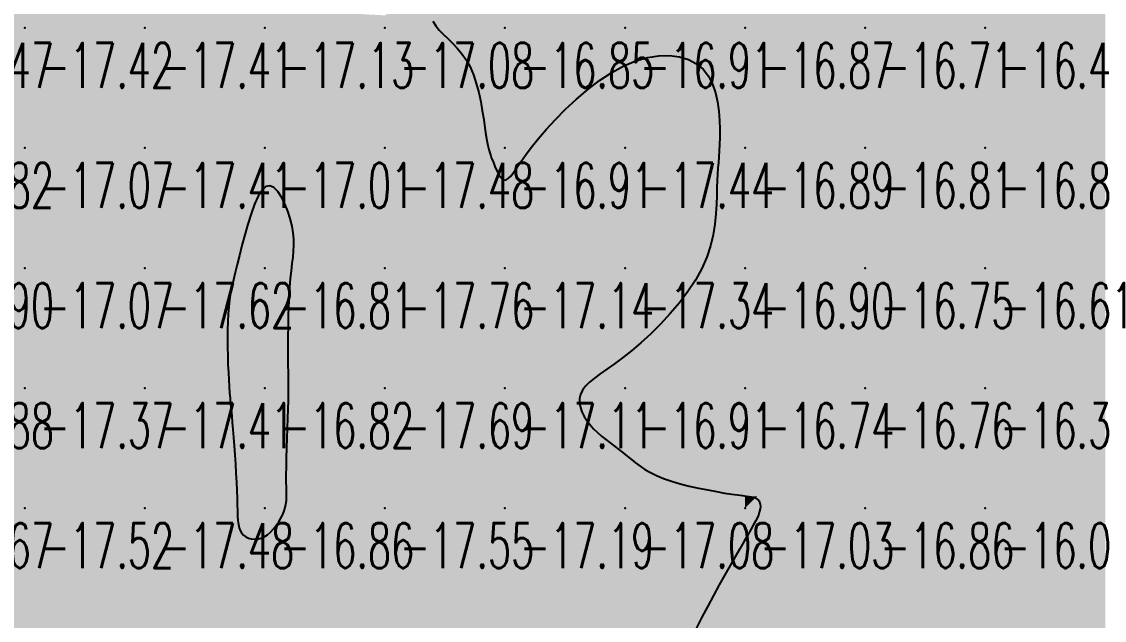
# Model space of a CAD drawing. Header units: millimetres. Extents: x 88261 to 90953, y 390274 to 392322.
# Drawn here: x 89400 to 89490.2, y 391417.9 to 391467.8 of the extents above; entities that cross this region are included whole.
import ezdxf
from ezdxf.enums import TextEntityAlignment as Align

# ---------------------------------------------------------------- set-up
doc = ezdxf.new("R2010")
doc.units = ezdxf.units.MM
doc.header["$LTSCALE"] = 25
for name, color, linetype in [('CN_03_00', 7, 'Continuous'), ('COTEAlt', 7, 'Continuous'), ('TN_COLORIAGE', 7, 'Continuous')]:
    doc.layers.add(name, color=color, linetype=linetype)
doc.styles.add('Simplex 1.0', font='Simplex.shx', dxfattribs={"width": 0.99, "height": 2.5})
doc.styles.get("Standard").update_dxf_attribs({"font": 'times.ttf'})

# ---------------------------------------------------------------- blocks, each defined once
blk = doc.blocks.new('COTE')
at = {"color": 0}
blk.add_point((0, 0), dxfattribs=at)
at = {"layer": 'COTEAlt'}
blk.add_attdef('ALT', text='', height=3.75, dxfattribs=at).set_placement((1.25, -1.25), align=Align.TOP_LEFT)

msp = doc.modelspace()

# ---------------------------------------------------------------- linework, layer by layer
at = {"layer": 'CN_03_00', "elevation": -17, "flags": 128}
msp.add_lwpolyline([(89434.252, 391467.797), (89434.482, 391467.425), (89434.769, 391467.065), (89435.105, 391466.711), (89435.475, 391466.349), (89435.864, 391465.967), (89436.259, 391465.553), (89436.647, 391465.093), (89437.012, 391464.577), (89437.341, 391463.991), (89437.623, 391463.329), (89437.86, 391462.608), (89438.058, 391461.851), (89438.224, 391461.081), (89438.361, 391460.323), (89438.476, 391459.597), (89438.575, 391458.929), (89438.664, 391458.341), (89438.746, 391457.85), (89438.825, 391457.446), (89438.902, 391457.112), (89438.979, 391456.833), (89439.057, 391456.593), (89439.138, 391456.374), (89439.224, 391456.161), (89439.316, 391455.938), (89439.416, 391455.693), (89439.524, 391455.438), (89439.64, 391455.188), (89439.764, 391454.959), (89439.898, 391454.767), (89440.04, 391454.629), (89440.193, 391454.559), (89440.354, 391454.575), (89440.528, 391454.688), (89440.723, 391454.899), (89440.952, 391455.203), (89441.226, 391455.598), (89441.557, 391456.079), (89441.958, 391456.642), (89442.44, 391457.285), (89443.014, 391458.002), (89443.689, 391458.788), (89444.455, 391459.618), (89445.296, 391460.468), (89446.2, 391461.31), (89447.152, 391462.118), (89448.136, 391462.867), (89449.14, 391463.529), (89450.149, 391464.079), (89451.149, 391464.494), (89452.126, 391464.775), (89453.067, 391464.923), (89453.958, 391464.942), (89454.785, 391464.835), (89455.536, 391464.607), (89456.197, 391464.259), (89456.754, 391463.796), (89457.198, 391463.224), (89457.539, 391462.564), (89457.788, 391461.84), (89457.961, 391461.078), (89458.069, 391460.3), (89458.126, 391459.533), (89458.146, 391458.799), (89458.141, 391458.124), (89458.123, 391457.525), (89458.097, 391456.988), (89458.065, 391456.493), (89458.029, 391456.02), (89457.993, 391455.549), (89457.959, 391455.059), (89457.929, 391454.53), (89457.907, 391453.942), (89457.891, 391453.278), (89457.868, 391452.545), (89457.822, 391451.75), (89457.736, 391450.904), (89457.593, 391450.016), (89457.377, 391449.095), (89457.07, 391448.151), (89456.657, 391447.193), (89456.127, 391446.231), (89455.495, 391445.276), (89454.784, 391444.34), (89454.014, 391443.435), (89453.207, 391442.572), (89452.386, 391441.762), (89451.571, 391441.018), (89450.785, 391440.351), (89450.046, 391439.768), (89449.363, 391439.26), (89448.74, 391438.815), (89448.182, 391438.418), (89447.695, 391438.058), (89447.282, 391437.72), (89446.95, 391437.392), (89446.703, 391437.06), (89446.544, 391436.714), (89446.468, 391436.355), (89446.467, 391435.988), (89446.534, 391435.617), (89446.661, 391435.246), (89446.842, 391434.88), (89447.069, 391434.523), (89447.334, 391434.179), (89447.63, 391433.851), (89447.951, 391433.538), (89448.293, 391433.238), (89448.648, 391432.947), (89449.011, 391432.664), (89449.377, 391432.385), (89449.74, 391432.109), (89450.094, 391431.833), (89450.436, 391431.554), (89450.776, 391431.275), (89451.126, 391430.998), (89451.499, 391430.723), (89451.906, 391430.455), (89452.36, 391430.195), (89452.874, 391429.944), (89453.459, 391429.705), (89454.122, 391429.481), (89454.845, 391429.271), (89455.605, 391429.078), (89456.379, 391428.903), (89457.142, 391428.746), (89457.871, 391428.61), (89458.543, 391428.494), (89459.134, 391428.4), (89459.627, 391428.329), (89460.027, 391428.275), (89460.347, 391428.235), (89460.6, 391428.203), (89460.797, 391428.175), (89460.951, 391428.144), (89461.073, 391428.107), (89461.177, 391428.057), (89461.271, 391427.991), (89461.356, 391427.908), (89461.427, 391427.805), (89461.482, 391427.683), (89461.516, 391427.539), (89461.527, 391427.373), (89461.511, 391427.185), (89461.465, 391426.972), (89461.386, 391426.733), (89461.272, 391426.463), (89461.122, 391426.155), (89460.936, 391425.804), (89460.713, 391425.403), (89460.451, 391424.945), (89460.149, 391424.425), (89459.808, 391423.837), (89459.426, 391423.176), (89459.01, 391422.449), (89458.566, 391421.665), (89458.102, 391420.834), (89457.624, 391419.965), (89457.139, 391419.066), (89456.655, 391418.146), (89456.178, 391417.215)], dxfattribs=at)
msp.add_lwpolyline([(89417.156, 391442.767), (89417.137, 391442.076), (89417.132, 391441.361), (89417.137, 391440.634), (89417.152, 391439.912), (89417.174, 391439.209), (89417.203, 391438.54), (89417.236, 391437.92), (89417.272, 391437.359), (89417.31, 391436.844), (89417.351, 391436.359), (89417.394, 391435.887), (89417.439, 391435.411), (89417.486, 391434.913), (89417.535, 391434.377), (89417.586, 391433.785), (89417.639, 391433.127), (89417.692, 391432.415), (89417.744, 391431.668), (89417.793, 391430.905), (89417.838, 391430.145), (89417.878, 391429.406), (89417.911, 391428.706), (89417.936, 391428.066), (89417.952, 391427.498), (89417.964, 391427.002), (89417.979, 391426.571), (89418.003, 391426.198), (89418.041, 391425.877), (89418.1, 391425.602), (89418.187, 391425.367), (89418.306, 391425.165), (89418.463, 391424.992), (89418.653, 391424.85), (89418.872, 391424.741), (89419.113, 391424.671), (89419.371, 391424.643), (89419.64, 391424.661), (89419.914, 391424.728), (89420.189, 391424.848), (89420.458, 391425.022), (89420.718, 391425.243), (89420.965, 391425.502), (89421.194, 391425.789), (89421.402, 391426.093), (89421.586, 391426.406), (89421.74, 391426.717), (89421.861, 391427.017), (89421.948, 391427.3), (89422.004, 391427.578), (89422.035, 391427.867), (89422.048, 391428.181), (89422.048, 391428.538), (89422.041, 391428.952), (89422.034, 391429.438), (89422.032, 391430.014), (89422.04, 391430.687), (89422.057, 391431.438), (89422.08, 391432.243), (89422.107, 391433.075), (89422.135, 391433.908), (89422.163, 391434.718), (89422.187, 391435.478), (89422.204, 391436.163), (89422.214, 391436.756), (89422.217, 391437.272), (89422.215, 391437.737), (89422.209, 391438.176), (89422.201, 391438.613), (89422.193, 391439.073), (89422.186, 391439.581), (89422.182, 391440.161), (89422.183, 391440.831), (89422.19, 391441.576), (89422.203, 391442.374), (89422.223, 391443.201), (89422.251, 391444.037), (89422.288, 391444.858), (89422.335, 391445.642), (89422.392, 391446.367), (89422.459, 391447.017), (89422.528, 391447.602), (89422.591, 391448.14), (89422.639, 391448.649), (89422.664, 391449.146), (89422.656, 391449.648), (89422.607, 391450.172), (89422.508, 391450.737), (89422.354, 391451.35), (89422.15, 391451.983), (89421.903, 391452.595), (89421.623, 391453.15), (89421.318, 391453.609), (89420.995, 391453.933), (89420.664, 391454.083), (89420.333, 391454.022), (89420.008, 391453.723), (89419.693, 391453.218), (89419.39, 391452.55), (89419.101, 391451.761), (89418.828, 391450.896), (89418.572, 391449.998), (89418.337, 391449.11), (89418.123, 391448.276), (89417.933, 391447.528), (89417.765, 391446.859), (89417.62, 391446.249), (89417.496, 391445.679), (89417.391, 391445.129), (89417.306, 391444.582), (89417.239, 391444.018), (89417.19, 391443.417), (89417.156, 391442.767)], close=True, dxfattribs=at)
at = {"layer": 'TN_COLORIAGE', "color": 193}
for points in [[(89390.249, 391477.239, -17.417), (89390.249, 391467.239, -17.417), (89400.249, 391477.239, -17.417)], [(89390.249, 391467.239, -17.417), (89400.249, 391467.239, -17.417), (89400.249, 391477.239, -17.417)], [(89400.249, 391477.239, -17.547), (89400.249, 391467.239, -17.547), (89410.249, 391477.239, -17.547)], [(89400.249, 391467.239, -17.547), (89410.249, 391467.239, -17.547), (89410.249, 391477.239, -17.547)], [(89410.249, 391467.239, -17.575), (89420.249, 391467.239, -17.575), (89420.249, 391477.239, -17.575)], [(89410.249, 391477.239, -17.575), (89410.249, 391467.239, -17.575), (89420.249, 391477.239, -17.575)], [(89420.249, 391477.239, -17), (89424.728, 391477.239, -17), (89420.249, 391467.239, -17), (89421.767, 391468.758, -17)], [(89430.249, 391468.283, -17.083), (89433.733, 391470.724, -17.083), (89430.249, 391467.239, -17.083)], [(89433.733, 391470.724, -17.083), (89433.82, 391467.239, -17.083), (89430.249, 391467.239, -17.083)], [(89420.249, 391467.239, -17), (89421.767, 391468.758, -17), (89430.249, 391467.239, -17), (89430.249, 391468.283, -17)], [(89390.249, 391457.239, -17.417), (89400.249, 391457.239, -17.417), (89400.249, 391467.239, -17.417)], [(89390.249, 391467.239, -17.417), (89390.249, 391457.239, -17.417), (89400.249, 391467.239, -17.417)], [(89400.249, 391457.239, -17.41), (89410.249, 391457.239, -17.41), (89410.249, 391467.239, -17.41)], [(89400.249, 391467.239, -17.41), (89400.249, 391457.239, -17.41), (89410.249, 391467.239, -17.41)], [(89410.249, 391467.239, -17.127), (89410.249, 391457.239, -17.127), (89420.249, 391467.239, -17.127)], [(89410.249, 391457.239, -17.127), (89420.249, 391457.239, -17.127), (89420.249, 391467.239, -17.127)], [(89420.249, 391467.239, -17.083), (89420.249, 391457.239, -17.083), (89430.249, 391467.239, -17.083)], [(89420.249, 391457.239, -17.083), (89430.249, 391457.239, -17.083), (89430.249, 391467.239, -17.083)], [(89430.249, 391457.239, -17), (89437.876, 391464.867, -17), (89430.249, 391467.239, -17), (89433.82, 391467.239, -17)], [(89450.249, 391465.559, -17.438), (89441.897, 391457.239, -17.438), (89450.249, 391457.239, -17.438)], [(89458.004, 391464.994, -17.438), (89450.249, 391465.559, -17.438), (89450.249, 391457.239, -17.438)], [(89437.876, 391464.867, -17.478), (89438.718, 391457.239, -17.478), (89430.249, 391457.239, -17.478)], [(89458.004, 391464.994, -17.438), (89458.26, 391457.239, -17.438), (89450.249, 391457.239, -17.438)], [(89390.249, 391457.239, -17.067), (89390.249, 391447.239, -17.067), (89400.249, 391457.239, -17.067)], [(89390.249, 391447.239, -17.067), (89400.249, 391447.239, -17.067), (89400.249, 391457.239, -17.067)], [(89400.249, 391447.239, -17.409), (89410.249, 391447.239, -17.409), (89410.249, 391457.239, -17.409)], [(89400.249, 391457.239, -17.409), (89400.249, 391447.239, -17.409), (89410.249, 391457.239, -17.409)], [(89410.249, 391447.239, -17), (89417.869, 391447.239, -17), (89420.249, 391457.239, -17), (89420.249, 391456.692, -17)], [(89410.249, 391457.239, -17.011), (89410.249, 391447.239, -17.011), (89420.249, 391457.239, -17.011)], [(89430.249, 391457.239, -17), (89423.132, 391450.123, -17), (89420.249, 391457.239, -17), (89420.249, 391456.692, -17)], [(89430.249, 391447.239, -17), (89422.272, 391447.239, -17), (89430.249, 391457.239, -17), (89423.132, 391450.123, -17)], [(89430.249, 391447.239, -17), (89439.233, 391456.223, -17), (89430.249, 391457.239, -17), (89438.718, 391457.239, -17)], [(89440.249, 391447.239, -17.438), (89450.249, 391447.239, -17.438), (89450.249, 391457.239, -17.438)], [(89450.249, 391457.239, -17), (89441.897, 391457.239, -17), (89440.249, 391447.239, -17), (89440.249, 391453.496, -17)], [(89450.249, 391457.239, -17), (89458.26, 391457.239, -17), (89450.249, 391447.239, -17), (89457.802, 391454.793, -17)], [(89430.249, 391447.239, -17), (89439.233, 391456.223, -17), (89440.249, 391447.239, -17), (89440.249, 391453.496, -17)], [(89457.802, 391454.793, -17.335), (89457.973, 391447.239, -17.335), (89450.249, 391447.239, -17.335)], [(89390.249, 391447.239, -17.075), (89390.249, 391437.239, -17.075), (89400.249, 391447.239, -17.075)], [(89390.249, 391437.239, -17.075), (89400.249, 391437.239, -17.075), (89400.249, 391447.239, -17.075)], [(89400.249, 391437.239, -17.62), (89410.249, 391437.239, -17.62), (89410.249, 391447.239, -17.62)], [(89400.249, 391447.239, -17.62), (89400.249, 391437.239, -17.62), (89410.249, 391447.239, -17.62)], [(89410.249, 391447.239, -17), (89417.869, 391447.239, -17), (89410.249, 391437.239, -17), (89417.015, 391444.006, -17)], [(89430.249, 391447.239, -17), (89422.131, 391439.122, -17), (89430.249, 391437.239, -17), (89422.296, 391437.239, -17)], [(89422.272, 391447.239, -17.763), (89422.131, 391439.122, -17.763), (89430.249, 391447.239, -17.763)], [(89430.249, 391437.239, -17.144), (89440.249, 391437.239, -17.144), (89440.249, 391447.239, -17.144)], [(89430.249, 391447.239, -17.144), (89430.249, 391437.239, -17.144), (89440.249, 391447.239, -17.144)], [(89450.249, 391447.239, -17), (89450.249, 391439.406, -17), (89440.249, 391437.239, -17), (89445.742, 391437.239, -17)], [(89440.249, 391447.239, -17.335), (89440.249, 391437.239, -17.335), (89450.249, 391447.239, -17.335)], [(89457.973, 391447.239, -17.335), (89450.249, 391439.406, -17.335), (89450.249, 391447.239, -17.335)], [(89417.015, 391444.006, -17.405), (89417.208, 391437.239, -17.405), (89410.249, 391437.239, -17.405)], [(89390.249, 391427.239, -17.371), (89400.249, 391427.239, -17.371), (89400.249, 391437.239, -17.371)], [(89390.249, 391437.239, -17.371), (89390.249, 391427.239, -17.371), (89400.249, 391437.239, -17.371)], [(89400.249, 391427.239, -17.405), (89410.249, 391427.239, -17.405), (89410.249, 391437.239, -17.405)], [(89400.249, 391437.239, -17.405), (89400.249, 391427.239, -17.405), (89410.249, 391437.239, -17.405)], [(89410.249, 391427.239, -17), (89417.568, 391434.558, -17), (89410.249, 391437.239, -17), (89417.208, 391437.239, -17)], [(89430.249, 391437.239, -17), (89421.91, 391428.901, -17), (89430.249, 391427.239, -17), (89422.252, 391427.239, -17)], [(89422.296, 391437.239, -17.688), (89421.91, 391428.901, -17.688), (89430.249, 391437.239, -17.688)], [(89430.249, 391427.239, -17.113), (89440.249, 391427.239, -17.113), (89440.249, 391437.239, -17.113)], [(89430.249, 391437.239, -17.113), (89430.249, 391427.239, -17.113), (89440.249, 391437.239, -17.113)], [(89440.249, 391427.239, -17), (89447.003, 391433.993, -17), (89440.249, 391437.239, -17), (89445.742, 391437.239, -17)], [(89417.568, 391434.558, -17.483), (89418.04, 391427.239, -17.483), (89410.249, 391427.239, -17.483)], [(89440.249, 391427.239, -17), (89447.003, 391433.993, -17), (89450.249, 391427.239, -17), (89450.249, 391431.862, -17)], [(89452.564, 391429.554, -17.08), (89450.249, 391431.862, -17.08), (89450.249, 391427.239, -17.08)], [(89450.249, 391427.239, -17), (89452.564, 391429.554, -17), (89460.249, 391427.239, -17), (89460.249, 391428.152, -17)], [(89461.247, 391428.238, -17.027), (89461.824, 391427.239, -17.027), (89460.249, 391427.239, -17.027)], [(89460.249, 391428.152, -17.027), (89461.247, 391428.238, -17.027), (89460.249, 391427.239, -17.027)], [(89390.249, 391417.239, -17.516), (89400.249, 391417.239, -17.516), (89400.249, 391427.239, -17.516)], [(89390.249, 391427.239, -17.516), (89390.249, 391417.239, -17.516), (89400.249, 391427.239, -17.516)], [(89400.249, 391417.239, -17.483), (89410.249, 391417.239, -17.483), (89410.249, 391427.239, -17.483)], [(89400.249, 391427.239, -17.483), (89400.249, 391417.239, -17.483), (89410.249, 391427.239, -17.483)], [(89410.249, 391427.239, -17), (89418.04, 391427.239, -17), (89410.249, 391417.239, -17), (89417.887, 391424.877, -17)], [(89420.249, 391417.239, -17.547), (89430.249, 391417.239, -17.547), (89430.249, 391427.239, -17.547)], [(89430.249, 391427.239, -17), (89422.252, 391427.239, -17), (89420.249, 391417.239, -17), (89420.249, 391424.242, -17)], [(89430.249, 391417.239, -17.193), (89440.249, 391417.239, -17.193), (89440.249, 391427.239, -17.193)], [(89430.249, 391427.239, -17.193), (89430.249, 391417.239, -17.193), (89440.249, 391427.239, -17.193)], [(89440.249, 391417.239, -17.08), (89450.249, 391417.239, -17.08), (89450.249, 391427.239, -17.08)], [(89440.249, 391427.239, -17.08), (89440.249, 391417.239, -17.08), (89450.249, 391427.239, -17.08)], [(89450.249, 391417.239, -17), (89456.027, 391417.239, -17), (89460.249, 391427.239, -17), (89460.249, 391424.635, -17)], [(89450.249, 391427.239, -17.027), (89450.249, 391417.239, -17.027), (89460.249, 391427.239, -17.027)], [(89461.824, 391427.239, -17.027), (89460.249, 391424.635, -17.027), (89460.249, 391427.239, -17.027)], [(89410.249, 391417.239, -17), (89417.887, 391424.877, -17), (89420.249, 391417.239, -17), (89420.249, 391424.242, -17)]]:
    msp.add_solid(points, dxfattribs=at)
at = {"layer": 'TN_COLORIAGE', "color": 183}
for points in [[(89433.82, 391467.239, -16.846), (89433.733, 391470.724, -16.846), (89440.249, 391467.239, -16.846), (89440.249, 391477.239, -16.846)], [(89443.948, 391470.938, -16.846), (89444.037, 391477.239, -16.846), (89440.249, 391467.239, -16.846), (89440.249, 391477.239, -16.846)], [(89450.249, 391467.239, -16.675), (89460.249, 391467.239, -16.675), (89460.249, 391477.239, -16.675)], [(89450.249, 391469.826, -16.675), (89454.63, 391477.239, -16.675), (89450.249, 391467.239, -16.675), (89460.249, 391477.239, -16.675)], [(89460.249, 391467.239, -16.393), (89470.249, 391467.239, -16.393), (89470.249, 391477.239, -16.393)], [(89460.249, 391477.239, -16.393), (89460.249, 391467.239, -16.393), (89470.249, 391477.239, -16.393)], [(89470.249, 391467.239, -16.336), (89480.249, 391467.239, -16.336), (89480.249, 391477.239, -16.336)], [(89470.249, 391477.239, -16.336), (89470.249, 391467.239, -16.336), (89480.249, 391477.239, -16.336)], [(89480.249, 391467.239, -16.209), (89490.249, 391467.239, -16.209), (89490.249, 391477.239, -16.209)], [(89480.249, 391477.239, -16.209), (89480.249, 391467.239, -16.209), (89490.249, 391477.239, -16.209)], [(89450.249, 391469.826, -16.851), (89443.948, 391470.938, -16.851), (89450.249, 391467.239, -16.851), (89440.249, 391467.239, -16.851)], [(89433.82, 391467.239, -16.851), (89437.876, 391464.867, -16.851), (89440.249, 391467.239, -16.851)], [(89438.718, 391457.239, -16.851), (89437.876, 391464.867, -16.851), (89440.249, 391457.239, -16.851), (89440.249, 391467.239, -16.851)], [(89441.897, 391457.239, -16.912), (89450.249, 391465.559, -16.912), (89440.249, 391457.239, -16.912), (89450.249, 391467.239, -16.912)], [(89440.249, 391467.239, -16.912), (89440.249, 391457.239, -16.912), (89450.249, 391467.239, -16.912)], [(89450.249, 391465.559, -16.873), (89458.004, 391464.994, -16.873), (89450.249, 391467.239, -16.873), (89460.249, 391467.239, -16.873)], [(89458.26, 391457.239, -16.873), (89458.004, 391464.994, -16.873), (89460.249, 391457.239, -16.873), (89460.249, 391467.239, -16.873)], [(89460.249, 391457.239, -16.709), (89470.249, 391457.239, -16.709), (89470.249, 391467.239, -16.709)], [(89460.249, 391467.239, -16.709), (89460.249, 391457.239, -16.709), (89470.249, 391467.239, -16.709)], [(89470.249, 391457.239, -16.422), (89480.249, 391457.239, -16.422), (89480.249, 391467.239, -16.422)], [(89470.249, 391467.239, -16.422), (89470.249, 391457.239, -16.422), (89480.249, 391467.239, -16.422)], [(89480.249, 391457.239, -16.352), (89490.249, 391457.239, -16.352), (89490.249, 391467.239, -16.352)], [(89480.249, 391467.239, -16.352), (89480.249, 391457.239, -16.352), (89490.249, 391467.239, -16.352)], [(89438.718, 391457.239, -16.914), (89439.233, 391456.223, -16.914), (89440.249, 391457.239, -16.914)], [(89440.249, 391453.496, -16.914), (89439.233, 391456.223, -16.914), (89440.249, 391457.239, -16.914)], [(89440.249, 391453.496, -16.914), (89441.897, 391457.239, -16.914), (89440.249, 391457.239, -16.914)], [(89457.973, 391447.239, -16.891), (89457.802, 391454.793, -16.891), (89460.249, 391447.239, -16.891), (89460.249, 391457.239, -16.891)], [(89457.802, 391454.793, -16.891), (89458.26, 391457.239, -16.891), (89460.249, 391457.239, -16.891)], [(89460.249, 391447.239, -16.812), (89470.249, 391447.239, -16.812), (89470.249, 391457.239, -16.812)], [(89460.249, 391457.239, -16.812), (89460.249, 391447.239, -16.812), (89470.249, 391457.239, -16.812)], [(89470.249, 391447.239, -16.798), (89480.249, 391447.239, -16.798), (89480.249, 391457.239, -16.798)], [(89470.249, 391457.239, -16.798), (89470.249, 391447.239, -16.798), (89480.249, 391457.239, -16.798)], [(89480.249, 391447.239, -16.31), (89490.249, 391447.239, -16.31), (89490.249, 391457.239, -16.31)], [(89480.249, 391457.239, -16.31), (89480.249, 391447.239, -16.31), (89490.249, 391457.239, -16.31)], [(89420.249, 391456.692, -16.806), (89417.869, 391447.239, -16.806), (89420.249, 391447.239, -16.806)], [(89420.249, 391456.692, -16.806), (89423.132, 391450.123, -16.806), (89420.249, 391447.239, -16.806)], [(89423.132, 391450.123, -16.806), (89422.272, 391447.239, -16.806), (89420.249, 391447.239, -16.806)], [(89417.208, 391437.239, -16.806), (89417.015, 391444.006, -16.806), (89420.249, 391437.239, -16.806), (89420.249, 391447.239, -16.806)], [(89417.015, 391444.006, -16.806), (89417.869, 391447.239, -16.806), (89420.249, 391447.239, -16.806)], [(89422.131, 391439.122, -16.806), (89422.272, 391447.239, -16.806), (89420.249, 391437.239, -16.806), (89420.249, 391447.239, -16.806)], [(89450.249, 391437.239, -16.901), (89460.249, 391437.239, -16.901), (89460.249, 391447.239, -16.901)], [(89450.249, 391439.406, -16.901), (89457.973, 391447.239, -16.901), (89450.249, 391437.239, -16.901), (89460.249, 391447.239, -16.901)], [(89460.249, 391437.239, -16.752), (89470.249, 391437.239, -16.752), (89470.249, 391447.239, -16.752)], [(89460.249, 391447.239, -16.752), (89460.249, 391437.239, -16.752), (89470.249, 391447.239, -16.752)], [(89470.249, 391437.239, -16.605), (89480.249, 391437.239, -16.605), (89480.249, 391447.239, -16.605)], [(89470.249, 391447.239, -16.605), (89470.249, 391437.239, -16.605), (89480.249, 391447.239, -16.605)], [(89480.249, 391437.239, -16.359), (89490.249, 391437.239, -16.359), (89490.249, 391447.239, -16.359)], [(89480.249, 391447.239, -16.359), (89480.249, 391437.239, -16.359), (89490.249, 391447.239, -16.359)], [(89422.296, 391437.239, -16.823), (89422.131, 391439.122, -16.823), (89420.249, 391437.239, -16.823)], [(89445.742, 391437.239, -16.907), (89450.249, 391439.406, -16.907), (89450.249, 391437.239, -16.907)], [(89417.208, 391437.239, -16.823), (89417.568, 391434.558, -16.823), (89420.249, 391437.239, -16.823)], [(89418.04, 391427.239, -16.823), (89417.568, 391434.558, -16.823), (89420.249, 391427.239, -16.823), (89420.249, 391437.239, -16.823)], [(89421.91, 391428.901, -16.823), (89422.296, 391437.239, -16.823), (89420.249, 391427.239, -16.823), (89420.249, 391437.239, -16.823)], [(89445.742, 391437.239, -16.907), (89447.003, 391433.993, -16.907), (89450.249, 391437.239, -16.907)], [(89450.249, 391431.862, -16.907), (89447.003, 391433.993, -16.907), (89450.249, 391437.239, -16.907)], [(89450.249, 391431.862, -16.735), (89452.564, 391429.554, -16.735), (89450.249, 391437.239, -16.735), (89460.249, 391437.239, -16.735)], [(89460.249, 391428.152, -16.735), (89452.564, 391429.554, -16.735), (89460.249, 391437.239, -16.735)], [(89461.247, 391428.238, -16.735), (89460.249, 391428.152, -16.735), (89470.249, 391437.239, -16.735), (89460.249, 391437.239, -16.735)], [(89461.824, 391427.239, -16.76), (89461.247, 391428.238, -16.76), (89470.249, 391427.239, -16.76), (89470.249, 391437.239, -16.76)], [(89470.249, 391427.239, -16.389), (89480.249, 391427.239, -16.389), (89480.249, 391437.239, -16.389)], [(89470.249, 391437.239, -16.389), (89470.249, 391427.239, -16.389), (89480.249, 391437.239, -16.389)], [(89480.249, 391427.239, -16.521), (89490.249, 391427.239, -16.521), (89490.249, 391437.239, -16.521)], [(89480.249, 391437.239, -16.521), (89480.249, 391427.239, -16.521), (89490.249, 391437.239, -16.521)], [(89422.252, 391427.239, -16.863), (89421.91, 391428.901, -16.863), (89420.249, 391427.239, -16.863)], [(89420.249, 391424.242, -16.863), (89417.887, 391424.877, -16.863), (89420.249, 391427.239, -16.863)], [(89417.887, 391424.877, -16.863), (89418.04, 391427.239, -16.863), (89420.249, 391427.239, -16.863)], [(89420.249, 391424.242, -16.863), (89422.252, 391427.239, -16.863), (89420.249, 391427.239, -16.863)], [(89460.249, 391417.239, -16.858), (89470.249, 391417.239, -16.858), (89470.249, 391427.239, -16.858)], [(89460.249, 391424.635, -16.858), (89461.824, 391427.239, -16.858), (89460.249, 391417.239, -16.858), (89470.249, 391427.239, -16.858)], [(89470.249, 391417.239, -16.017), (89480.249, 391417.239, -16.017), (89480.249, 391427.239, -16.017)], [(89470.249, 391427.239, -16.017), (89470.249, 391417.239, -16.017), (89480.249, 391427.239, -16.017)], [(89480.249, 391417.239, -16.73), (89490.249, 391417.239, -16.73), (89490.249, 391427.239, -16.73)], [(89480.249, 391427.239, -16.73), (89480.249, 391417.239, -16.73), (89490.249, 391427.239, -16.73)], [(89460.249, 391424.635, -16.925), (89456.027, 391417.239, -16.925), (89460.249, 391417.239, -16.925)]]:
    msp.add_solid(points, dxfattribs=at)

# ---------------------------------------------------------------- block references
at = {"layer": 'COTEAlt'}
ref = msp.add_blockref('COTE', (89390.249, 391467.239), dxfattribs=at)
ref.add_attrib('ALT', '-17.47', dxfattribs={"height": 3.75, "style": 'Simplex 1.0', "width": 0.6}).set_placement((89391.499, 391465.989), align=Align.TOP_LEFT)
ref = msp.add_blockref('COTE', (89400.249, 391467.239), dxfattribs=at)
ref.add_attrib('ALT', '-17.42', dxfattribs={"height": 3.75, "style": 'Simplex 1.0', "width": 0.6}).set_placement((89401.499, 391465.989), align=Align.TOP_LEFT)
ref = msp.add_blockref('COTE', (89410.249, 391467.239), dxfattribs=at)
ref.add_attrib('ALT', '-17.41', dxfattribs={"height": 3.75, "style": 'Simplex 1.0', "width": 0.6}).set_placement((89411.499, 391465.989), align=Align.TOP_LEFT)
ref = msp.add_blockref('COTE', (89420.249, 391467.239), dxfattribs=at)
ref.add_attrib('ALT', '-17.13', dxfattribs={"height": 3.75, "style": 'Simplex 1.0', "width": 0.6}).set_placement((89421.499, 391465.989), align=Align.TOP_LEFT)
ref = msp.add_blockref('COTE', (89430.249, 391467.239), dxfattribs=at)
ref.add_attrib('ALT', '-17.08', dxfattribs={"height": 3.75, "style": 'Simplex 1.0', "width": 0.6}).set_placement((89431.499, 391465.989), align=Align.TOP_LEFT)
ref = msp.add_blockref('COTE', (89440.249, 391467.239), dxfattribs=at)
ref.add_attrib('ALT', '-16.85', dxfattribs={"height": 3.75, "style": 'Simplex 1.0', "width": 0.6}).set_placement((89441.499, 391465.989), align=Align.TOP_LEFT)
ref = msp.add_blockref('COTE', (89450.249, 391467.239), dxfattribs=at)
ref.add_attrib('ALT', '-16.91', dxfattribs={"height": 3.75, "style": 'Simplex 1.0', "width": 0.6}).set_placement((89451.499, 391465.989), align=Align.TOP_LEFT)
ref = msp.add_blockref('COTE', (89460.249, 391467.239), dxfattribs=at)
ref.add_attrib('ALT', '-16.87', dxfattribs={"height": 3.75, "style": 'Simplex 1.0', "width": 0.6}).set_placement((89461.499, 391465.989), align=Align.TOP_LEFT)
ref = msp.add_blockref('COTE', (89470.249, 391467.239), dxfattribs=at)
ref.add_attrib('ALT', '-16.71', dxfattribs={"height": 3.75, "style": 'Simplex 1.0', "width": 0.6}).set_placement((89471.499, 391465.989), align=Align.TOP_LEFT)
ref = msp.add_blockref('COTE', (89480.249, 391467.239), dxfattribs=at)
ref.add_attrib('ALT', '-16.42', dxfattribs={"height": 3.75, "style": 'Simplex 1.0', "width": 0.6}).set_placement((89481.499, 391465.989), align=Align.TOP_LEFT)
ref = msp.add_blockref('COTE', (89390.249, 391457.239), dxfattribs=at)
ref.add_attrib('ALT', '-17.82', dxfattribs={"height": 3.75, "style": 'Simplex 1.0', "width": 0.6}).set_placement((89391.499, 391455.989), align=Align.TOP_LEFT)
ref = msp.add_blockref('COTE', (89400.249, 391457.239), dxfattribs=at)
ref.add_attrib('ALT', '-17.07', dxfattribs={"height": 3.75, "style": 'Simplex 1.0', "width": 0.6}).set_placement((89401.499, 391455.989), align=Align.TOP_LEFT)
ref = msp.add_blockref('COTE', (89410.249, 391457.239), dxfattribs=at)
ref.add_attrib('ALT', '-17.41', dxfattribs={"height": 3.75, "style": 'Simplex 1.0', "width": 0.6}).set_placement((89411.499, 391455.989), align=Align.TOP_LEFT)
ref = msp.add_blockref('COTE', (89420.249, 391457.239), dxfattribs=at)
ref.add_attrib('ALT', '-17.01', dxfattribs={"height": 3.75, "style": 'Simplex 1.0', "width": 0.6}).set_placement((89421.499, 391455.989), align=Align.TOP_LEFT)
ref = msp.add_blockref('COTE', (89430.249, 391457.239), dxfattribs=at)
ref.add_attrib('ALT', '-17.48', dxfattribs={"height": 3.75, "style": 'Simplex 1.0', "width": 0.6}).set_placement((89431.499, 391455.989), align=Align.TOP_LEFT)
ref = msp.add_blockref('COTE', (89440.249, 391457.239), dxfattribs=at)
ref.add_attrib('ALT', '-16.91', dxfattribs={"height": 3.75, "style": 'Simplex 1.0', "width": 0.6}).set_placement((89441.499, 391455.989), align=Align.TOP_LEFT)
ref = msp.add_blockref('COTE', (89450.249, 391457.239), dxfattribs=at)
ref.add_attrib('ALT', '-17.44', dxfattribs={"height": 3.75, "style": 'Simplex 1.0', "width": 0.6}).set_placement((89451.499, 391455.989), align=Align.TOP_LEFT)
ref = msp.add_blockref('COTE', (89460.249, 391457.239), dxfattribs=at)
ref.add_attrib('ALT', '-16.89', dxfattribs={"height": 3.75, "style": 'Simplex 1.0', "width": 0.6}).set_placement((89461.499, 391455.989), align=Align.TOP_LEFT)
ref = msp.add_blockref('COTE', (89470.249, 391457.239), dxfattribs=at)
ref.add_attrib('ALT', '-16.81', dxfattribs={"height": 3.75, "style": 'Simplex 1.0', "width": 0.6}).set_placement((89471.499, 391455.989), align=Align.TOP_LEFT)
ref = msp.add_blockref('COTE', (89480.249, 391457.239), dxfattribs=at)
ref.add_attrib('ALT', '-16.80', dxfattribs={"height": 3.75, "style": 'Simplex 1.0', "width": 0.6}).set_placement((89481.499, 391455.989), align=Align.TOP_LEFT)
ref = msp.add_blockref('COTE', (89390.249, 391447.239), dxfattribs=at)
ref.add_attrib('ALT', '-17.90', dxfattribs={"height": 3.75, "style": 'Simplex 1.0', "width": 0.6}).set_placement((89391.499, 391445.989), align=Align.TOP_LEFT)
ref = msp.add_blockref('COTE', (89400.249, 391447.239), dxfattribs=at)
ref.add_attrib('ALT', '-17.07', dxfattribs={"height": 3.75, "style": 'Simplex 1.0', "width": 0.6}).set_placement((89401.499, 391445.989), align=Align.TOP_LEFT)
ref = msp.add_blockref('COTE', (89410.249, 391447.239), dxfattribs=at)
ref.add_attrib('ALT', '-17.62', dxfattribs={"height": 3.75, "style": 'Simplex 1.0', "width": 0.6}).set_placement((89411.499, 391445.989), align=Align.TOP_LEFT)
ref = msp.add_blockref('COTE', (89420.249, 391447.239), dxfattribs=at)
ref.add_attrib('ALT', '-16.81', dxfattribs={"height": 3.75, "style": 'Simplex 1.0', "width": 0.6}).set_placement((89421.499, 391445.989), align=Align.TOP_LEFT)
ref = msp.add_blockref('COTE', (89430.249, 391447.239), dxfattribs=at)
ref.add_attrib('ALT', '-17.76', dxfattribs={"height": 3.75, "style": 'Simplex 1.0', "width": 0.6}).set_placement((89431.499, 391445.989), align=Align.TOP_LEFT)
ref = msp.add_blockref('COTE', (89440.249, 391447.239), dxfattribs=at)
ref.add_attrib('ALT', '-17.14', dxfattribs={"height": 3.75, "style": 'Simplex 1.0', "width": 0.6}).set_placement((89441.499, 391445.989), align=Align.TOP_LEFT)
ref = msp.add_blockref('COTE', (89450.249, 391447.239), dxfattribs=at)
ref.add_attrib('ALT', '-17.34', dxfattribs={"height": 3.75, "style": 'Simplex 1.0', "width": 0.6}).set_placement((89451.499, 391445.989), align=Align.TOP_LEFT)
ref = msp.add_blockref('COTE', (89460.249, 391447.239), dxfattribs=at)
ref.add_attrib('ALT', '-16.90', dxfattribs={"height": 3.75, "style": 'Simplex 1.0', "width": 0.6}).set_placement((89461.499, 391445.989), align=Align.TOP_LEFT)
ref = msp.add_blockref('COTE', (89470.249, 391447.239), dxfattribs=at)
ref.add_attrib('ALT', '-16.75', dxfattribs={"height": 3.75, "style": 'Simplex 1.0', "width": 0.6}).set_placement((89471.499, 391445.989), align=Align.TOP_LEFT)
ref = msp.add_blockref('COTE', (89480.249, 391447.239), dxfattribs=at)
ref.add_attrib('ALT', '-16.61', dxfattribs={"height": 3.75, "style": 'Simplex 1.0', "width": 0.6}).set_placement((89481.499, 391445.989), align=Align.TOP_LEFT)
ref = msp.add_blockref('COTE', (89390.249, 391437.239), dxfattribs=at)
ref.add_attrib('ALT', '-17.88', dxfattribs={"height": 3.75, "style": 'Simplex 1.0', "width": 0.6}).set_placement((89391.499, 391435.989), align=Align.TOP_LEFT)
ref = msp.add_blockref('COTE', (89400.249, 391437.239), dxfattribs=at)
ref.add_attrib('ALT', '-17.37', dxfattribs={"height": 3.75, "style": 'Simplex 1.0', "width": 0.6}).set_placement((89401.499, 391435.989), align=Align.TOP_LEFT)
ref = msp.add_blockref('COTE', (89410.249, 391437.239), dxfattribs=at)
ref.add_attrib('ALT', '-17.41', dxfattribs={"height": 3.75, "style": 'Simplex 1.0', "width": 0.6}).set_placement((89411.499, 391435.989), align=Align.TOP_LEFT)
ref = msp.add_blockref('COTE', (89420.249, 391437.239), dxfattribs=at)
ref.add_attrib('ALT', '-16.82', dxfattribs={"height": 3.75, "style": 'Simplex 1.0', "width": 0.6}).set_placement((89421.499, 391435.989), align=Align.TOP_LEFT)
ref = msp.add_blockref('COTE', (89430.249, 391437.239), dxfattribs=at)
ref.add_attrib('ALT', '-17.69', dxfattribs={"height": 3.75, "style": 'Simplex 1.0', "width": 0.6}).set_placement((89431.499, 391435.989), align=Align.TOP_LEFT)
ref = msp.add_blockref('COTE', (89440.249, 391437.239), dxfattribs=at)
ref.add_attrib('ALT', '-17.11', dxfattribs={"height": 3.75, "style": 'Simplex 1.0', "width": 0.6}).set_placement((89441.499, 391435.989), align=Align.TOP_LEFT)
ref = msp.add_blockref('COTE', (89450.249, 391437.239), dxfattribs=at)
ref.add_attrib('ALT', '-16.91', dxfattribs={"height": 3.75, "style": 'Simplex 1.0', "width": 0.6}).set_placement((89451.499, 391435.989), align=Align.TOP_LEFT)
ref = msp.add_blockref('COTE', (89460.249, 391437.239), dxfattribs=at)
ref.add_attrib('ALT', '-16.74', dxfattribs={"height": 3.75, "style": 'Simplex 1.0', "width": 0.6}).set_placement((89461.499, 391435.989), align=Align.TOP_LEFT)
ref = msp.add_blockref('COTE', (89470.249, 391437.239), dxfattribs=at)
ref.add_attrib('ALT', '-16.76', dxfattribs={"height": 3.75, "style": 'Simplex 1.0', "width": 0.6}).set_placement((89471.499, 391435.989), align=Align.TOP_LEFT)
ref = msp.add_blockref('COTE', (89480.249, 391437.239), dxfattribs=at)
ref.add_attrib('ALT', '-16.39', dxfattribs={"height": 3.75, "style": 'Simplex 1.0', "width": 0.6}).set_placement((89481.499, 391435.989), align=Align.TOP_LEFT)
ref = msp.add_blockref('COTE', (89390.249, 391427.239), dxfattribs=at)
ref.add_attrib('ALT', '-17.67', dxfattribs={"height": 3.75, "style": 'Simplex 1.0', "width": 0.6}).set_placement((89391.499, 391425.989), align=Align.TOP_LEFT)
ref = msp.add_blockref('COTE', (89400.249, 391427.239), dxfattribs=at)
ref.add_attrib('ALT', '-17.52', dxfattribs={"height": 3.75, "style": 'Simplex 1.0', "width": 0.6}).set_placement((89401.499, 391425.989), align=Align.TOP_LEFT)
ref = msp.add_blockref('COTE', (89410.249, 391427.239), dxfattribs=at)
ref.add_attrib('ALT', '-17.48', dxfattribs={"height": 3.75, "style": 'Simplex 1.0', "width": 0.6}).set_placement((89411.499, 391425.989), align=Align.TOP_LEFT)
ref = msp.add_blockref('COTE', (89420.249, 391427.239), dxfattribs=at)
ref.add_attrib('ALT', '-16.86', dxfattribs={"height": 3.75, "style": 'Simplex 1.0', "width": 0.6}).set_placement((89421.499, 391425.989), align=Align.TOP_LEFT)
ref = msp.add_blockref('COTE', (89430.249, 391427.239), dxfattribs=at)
ref.add_attrib('ALT', '-17.55', dxfattribs={"height": 3.75, "style": 'Simplex 1.0', "width": 0.6}).set_placement((89431.499, 391425.989), align=Align.TOP_LEFT)
ref = msp.add_blockref('COTE', (89440.249, 391427.239), dxfattribs=at)
ref.add_attrib('ALT', '-17.19', dxfattribs={"height": 3.75, "style": 'Simplex 1.0', "width": 0.6}).set_placement((89441.499, 391425.989), align=Align.TOP_LEFT)
ref = msp.add_blockref('COTE', (89450.249, 391427.239), dxfattribs=at)
ref.add_attrib('ALT', '-17.08', dxfattribs={"height": 3.75, "style": 'Simplex 1.0', "width": 0.6}).set_placement((89451.499, 391425.989), align=Align.TOP_LEFT)
ref = msp.add_blockref('COTE', (89460.249, 391427.239), dxfattribs=at)
ref.add_attrib('ALT', '-17.03', dxfattribs={"height": 3.75, "style": 'Simplex 1.0', "width": 0.6}).set_placement((89461.499, 391425.989), align=Align.TOP_LEFT)
ref = msp.add_blockref('COTE', (89470.249, 391427.239), dxfattribs=at)
ref.add_attrib('ALT', '-16.86', dxfattribs={"height": 3.75, "style": 'Simplex 1.0', "width": 0.6}).set_placement((89471.499, 391425.989), align=Align.TOP_LEFT)
ref = msp.add_blockref('COTE', (89480.249, 391427.239), dxfattribs=at)
ref.add_attrib('ALT', '-16.02', dxfattribs={"height": 3.75, "style": 'Simplex 1.0', "width": 0.6}).set_placement((89481.499, 391425.989), align=Align.TOP_LEFT)

doc.saveas('drawing.dxf')
